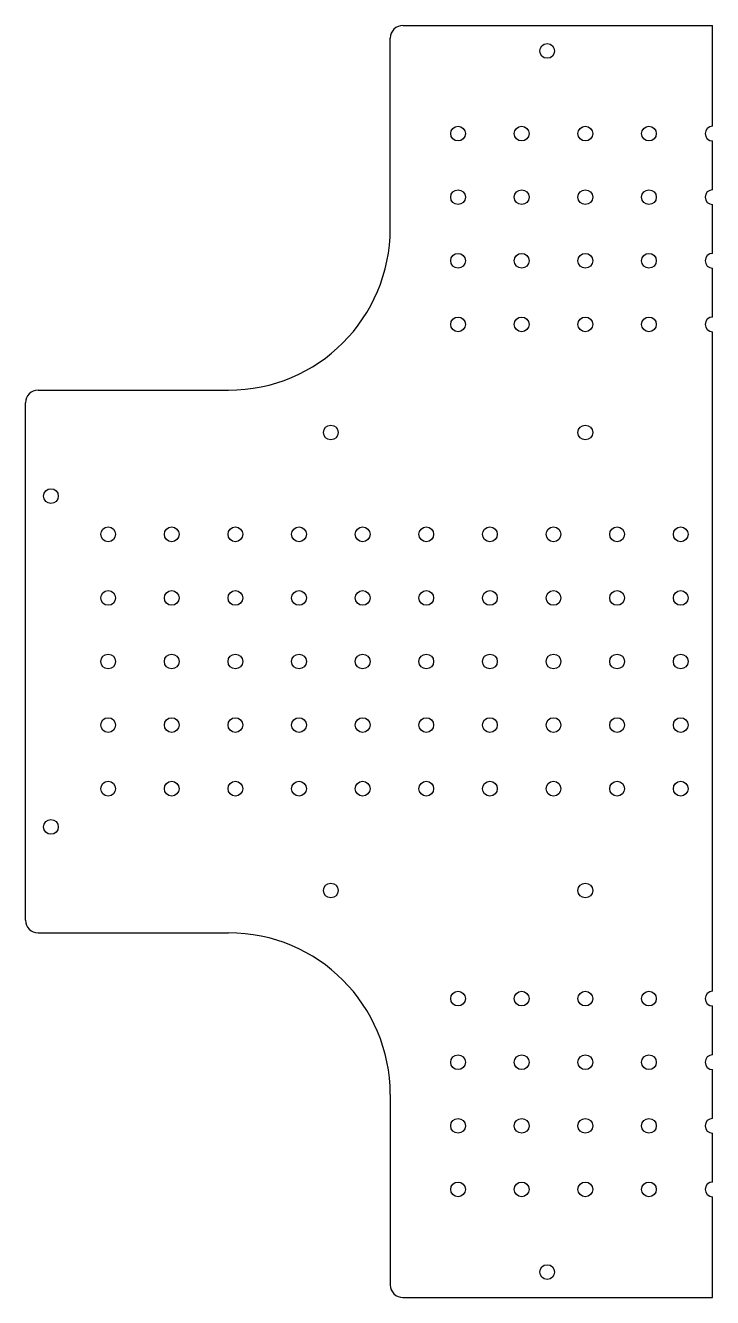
# Model space of a CAD drawing. Extents: x -270 to 0, y -250 to 250.
import ezdxf

# ---------------------------------------------------------------- set-up
doc = ezdxf.new("R2010")
doc.units = 0
doc.layers.add('VISIBLE', color=7, linetype='CONTINUOUS')

msp = doc.modelspace()

# ---------------------------------------------------------------- linework, layer by layer
at = {"layer": 'VISIBLE'}
for p, q in [((-121.65, 250), (0, 250)), ((0, 210.4), (0, 250)), ((-126.65, 170.15), (-126.65, 245)), ((0, 185.4), (0, 204.6)), ((0, 160.4), (0, 179.6)), ((0, 135.4), (0, 154.6)), ((0, -129.6), (0, 129.6)), ((-265, 106.65), (-190.15, 106.65)), ((-270, -101.65), (-270, 101.65)), ((-265, -106.65), (-190.15, -106.65)), ((0, -154.6), (0, -135.4)), ((0, -179.6), (0, -160.4)), ((-126.65, -170.15), (-126.65, -245)), ((0, -204.6), (0, -185.4)), ((0, -250), (0, -210.4)), ((-121.65, -250), (0, -250))]:
    msp.add_line(p, q, dxfattribs=at)
for centre in [(-65, 240), (-100, 207.5), (-75, 207.5), (-50, 207.5), (-25, 207.5), (-100, 182.5), (-75, 182.5), (-50, 182.5), (-25, 182.5), (-100, 157.5), (-75, 157.5), (-50, 157.5), (-25, 157.5), (-100, 132.5), (-75, 132.5), (-50, 132.5), (-25, 132.5), (-150, 90), (-50, 90), (-260, 65), (-237.5, 50), (-212.5, 50), (-187.5, 50), (-162.5, 50), (-137.5, 50), (-112.5, 50), (-87.5, 50), (-62.5, 50), (-37.5, 50), (-12.5, 50), (-237.5, 25), (-212.5, 25), (-187.5, 25), (-162.5, 25), (-137.5, 25), (-112.5, 25), (-87.5, 25), (-62.5, 25), (-37.5, 25), (-12.5, 25), (-237.5, 0), (-212.5, 0), (-187.5, 0), (-162.5, 0), (-137.5, 0), (-112.5, 0), (-87.5, 0), (-62.5, 0), (-37.5, 0), (-12.5, 0), (-237.5, -25), (-212.5, -25), (-187.5, -25), (-162.5, -25), (-137.5, -25), (-112.5, -25), (-87.5, -25), (-62.5, -25), (-37.5, -25), (-12.5, -25), (-237.5, -50), (-212.5, -50), (-187.5, -50), (-162.5, -50), (-137.5, -50), (-112.5, -50), (-87.5, -50), (-62.5, -50), (-37.5, -50), (-12.5, -50), (-260, -65), (-150, -90), (-50, -90), (-100, -132.5), (-75, -132.5), (-50, -132.5), (-25, -132.5), (-100, -157.5), (-75, -157.5), (-50, -157.5), (-25, -157.5), (-100, -182.5), (-75, -182.5), (-50, -182.5), (-25, -182.5), (-100, -207.5), (-75, -207.5), (-50, -207.5), (-25, -207.5), (-65, -240)]:
    msp.add_circle(centre, 2.9, dxfattribs=at)
for centre, radius, start, end in [((-121.65, 245), 5, 90, 180), ((0, 207.5), 2.9, 90, 270), ((0, 182.5), 2.9, 90, 270), ((-190.15, 170.15), 63.5, 270, 0), ((0, 157.5), 2.9, 90, 270), ((0, 132.5), 2.9, 90, 270), ((-265, 101.65), 5, 90, 180), ((-265, -101.65), 5, 180, 270), ((-190.15, -170.15), 63.5, 0, 90), ((0, -132.5), 2.9, 90, 270), ((0, -157.5), 2.9, 90, 270), ((0, -182.5), 2.9, 90, 270), ((0, -207.5), 2.9, 90, 270), ((-121.65, -245), 5, 180, 270)]:
    msp.add_arc(centre, radius, start, end, dxfattribs=at)

doc.saveas('drawing.dxf')
